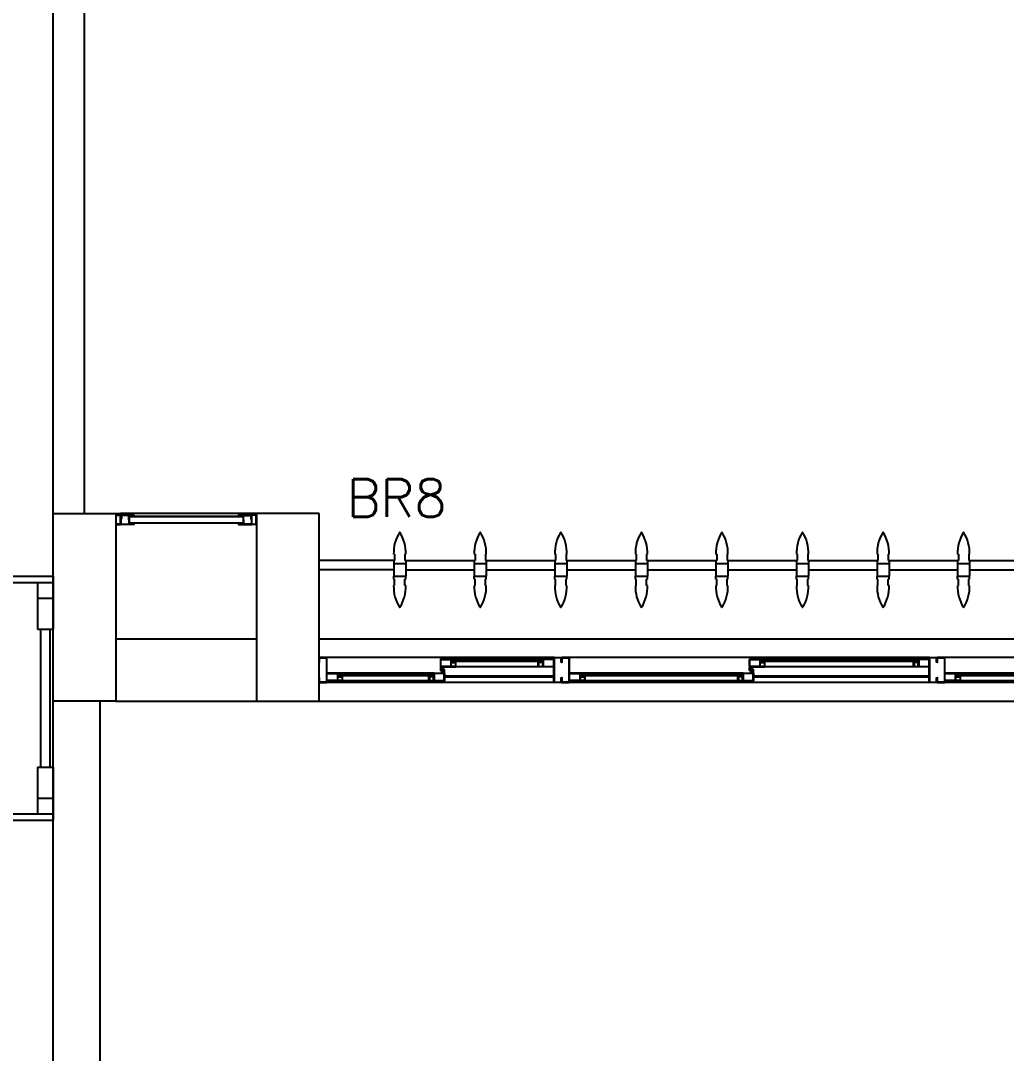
# Model space of a CAD drawing. Header units: millimetres. Extents: x 2128 to 2646, y 1972 to 2207.
# Drawn here: x 2452.107 to 2455.258, y 2111.84 to 2115.14 of the extents above; entities that cross this region are included whole.
import ezdxf

# ---------------------------------------------------------------- set-up
doc = ezdxf.new("R2010")
doc.units = ezdxf.units.MM
for name, color, linetype in [('ar-alambrado', 2, 'Continuous'), ('AR-ALV', 2, 'Continuous'), ('AR-BRISES', 1, 'Continuous'), ('AR-ESQ', 1, 'Continuous'), ('AR-ESTC', 3, 'Continuous'), ('AR-PEITORIL', 1, 'Continuous'), ('BR-PAINEL', 1, 'Continuous'), ('BR-SUPORTE', 1, 'Continuous'), ('BR-TEXTO', 2, 'Continuous'), ('DT-ESQ-BAGUETE-C', 1, 'Continuous'), ('DT-ESQ-BAGUETE-V', 1, 'Continuous'), ('DT-ESQ-CHAPA DOBRADA-V', 1, 'Continuous'), ('DT-ESQ-PERFIL CADEIRA-C', 2, 'Continuous'), ('DT-ESQ-PERFIL CADEIRA-V', 2, 'Continuous'), ('DT-ESQ-PERFIL U SIMPLES-C', 2, 'Continuous'), ('DT-ESQ-PERFIL U-C', 2, 'Continuous'), ('DT-ESQ-PERFIL U-V', 1, 'Continuous'), ('DT-ESQ-VENEZIANA-C', 1, 'Continuous'), ('DT-ESQ-VENEZIANA-V', 1, 'Continuous'), ('DT-ESQ-VIDRO-C', 2, 'Continuous'), ('DT-TXTMOD', 1, 'Continuous'), ('EQUIPAMENTO', 2, 'Continuous')]:
    doc.layers.add(name, color=color, linetype=linetype)
doc.styles.add('S10', font='simplex.shx', dxfattribs={"height": 0.1})
doc.styles.add('S12', font='simplex.shx', dxfattribs={"width": 1.1, "height": 0.12})

# ---------------------------------------------------------------- blocks, each defined once
blk = doc.blocks.new('EF40-P')
at = {"layer": 'DT-ESQ-BAGUETE-C', "ltscale": 0.1}
for points in [[(3.1015, -0.08), (3.115, -0.08), (3.115, -0.0785), (3.102, -0.0785, -0.414214), (3.1015, -0.078), (3.1015, -0.067, -0.414214), (3.102, -0.0665), (3.115, -0.0665), (3.115, -0.065), (3.1015, -0.065, 0.414214), (3.1, -0.0665), (3.1, -0.0785, 0.414214)], [(3.81, -0.08), (3.7965, -0.08), (3.7965, -0.0785), (3.8095, -0.0785, 0.414214), (3.81, -0.078), (3.81, -0.067, 0.414214), (3.8095, -0.0665), (3.7965, -0.0665), (3.7965, -0.065), (3.81, -0.065, -0.414214), (3.8115, -0.0665), (3.8115, -0.0785, -0.414214)], [(4.3015, -0.08), (4.315, -0.08), (4.315, -0.0785), (4.302, -0.0785, -0.414214), (4.3015, -0.078), (4.3015, -0.067, -0.414214), (4.302, -0.0665), (4.315, -0.0665), (4.315, -0.065), (4.3015, -0.065, 0.414214), (4.3, -0.0665), (4.3, -0.0785, 0.414214)], [(4.7975, -0.08), (4.784, -0.08), (4.784, -0.0785), (4.797, -0.0785, 0.414214), (4.7975, -0.078), (4.7975, -0.067, 0.414214), (4.797, -0.0665), (4.784, -0.0665), (4.784, -0.065), (4.7975, -0.065, -0.414214), (4.799, -0.0665), (4.799, -0.0785, -0.414214)], [(5.0765, -0.08), (5.09, -0.08), (5.09, -0.0785), (5.077, -0.0785, -0.414214), (5.0765, -0.078), (5.0765, -0.067, -0.414214), (5.077, -0.0665), (5.09, -0.0665), (5.09, -0.065), (5.0765, -0.065, 0.414214), (5.075, -0.0665), (5.075, -0.0785, 0.414214)], [(3.2485, -0.125), (3.235, -0.125), (3.235, -0.1235), (3.248, -0.1235, 0.414214), (3.2485, -0.123), (3.2485, -0.112, 0.414214), (3.248, -0.1115), (3.235, -0.1115), (3.235, -0.11), (3.2485, -0.11, -0.414214), (3.25, -0.1115), (3.25, -0.1235, -0.414214)], [(3.7265, -0.125), (3.74, -0.125), (3.74, -0.1235), (3.727, -0.1235, -0.414214), (3.7265, -0.123), (3.7265, -0.112, -0.414214), (3.727, -0.1115), (3.74, -0.1115), (3.74, -0.11), (3.7265, -0.11, 0.414214), (3.725, -0.1115), (3.725, -0.1235, 0.414214)], [(4.4485, -0.125), (4.435, -0.125), (4.435, -0.1235), (4.448, -0.1235, 0.414214), (4.4485, -0.123), (4.4485, -0.112, 0.414214), (4.448, -0.1115), (4.435, -0.1115), (4.435, -0.11), (4.4485, -0.11, -0.414214), (4.45, -0.1115), (4.45, -0.1235, -0.414214)], [(4.714, -0.125), (4.7275, -0.125), (4.7275, -0.1235), (4.7145, -0.1235, -0.414214), (4.714, -0.123), (4.714, -0.112, -0.414214), (4.7145, -0.1115), (4.7275, -0.1115), (4.7275, -0.11), (4.714, -0.11, 0.414214), (4.7125, -0.1115), (4.7125, -0.1235, 0.414214)]]:
    blk.add_lwpolyline(points, format="xyb", close=True, dxfattribs=at)
at = {"layer": 'DT-ESQ-BAGUETE-V', "ltscale": 0.1}
for p, q in [((2.61, -0.065), (3.1015, -0.065)), ((3.81, -0.065), (4.3015, -0.065)), ((4.7975, -0.065), (5.0765, -0.065)), ((3.2485, -0.11), (3.7265, -0.11)), ((4.4485, -0.11), (4.714, -0.11))]:
    blk.add_line(p, q, dxfattribs=at)
at = {"layer": 'DT-ESQ-CHAPA DOBRADA-V', "ltscale": 0.1}
for p, q in [((3.2, -0.077), (3.7615, -0.077)), ((3.2, -0.08), (3.7615, -0.08)), ((4.4, -0.077), (4.749, -0.077)), ((4.4, -0.08), (4.749, -0.08))]:
    blk.add_line(p, q, dxfattribs=at)
at = {"layer": 'DT-ESQ-PERFIL CADEIRA-C', "ltscale": 0.1}
for p, q in [((3.15, -0.0885), (3.1015, -0.0885)), ((3.7635, -0.0885), (3.81, -0.0885)), ((4.35, -0.0885), (4.3015, -0.0885)), ((4.751, -0.0885), (4.7975, -0.0885)), ((5.125, -0.0885), (5.0765, -0.0885)), ((3.2, -0.1335), (3.2485, -0.1335)), ((3.773, -0.1335), (3.7265, -0.1335)), ((4.4, -0.1335), (4.4485, -0.1335)), ((4.7605, -0.1335), (4.714, -0.1335))]:
    blk.add_line(p, q, dxfattribs=at)
for points in [[(3.1015, -0.09), (3.15, -0.09), (3.15, -0.0885), (3.115, -0.0885, 0.198912), (3.1161, -0.0881, 0.198913), (3.1165, -0.087), (3.1165, -0.067, -0.414214), (3.117, -0.0665), (3.15, -0.0665), (3.15, -0.065), (3.1165, -0.065, 0.414214), (3.115, -0.0665), (3.115, -0.0785), (3.115, -0.08), (3.115, -0.087), (3.1015, -0.087, 1)], [(3.81, -0.087, -1), (3.81, -0.09), (3.7635, -0.09, -0.414214), (3.7615, -0.088), (3.7615, -0.067, -0.414214), (3.7635, -0.065), (3.795, -0.065, -0.414214), (3.7965, -0.0665), (3.7965, -0.087)], [(4.3015, -0.09), (4.35, -0.09), (4.35, -0.0885), (4.315, -0.0885, 0.198912), (4.3161, -0.0881, 0.198913), (4.3165, -0.087), (4.3165, -0.067, -0.414214), (4.317, -0.0665), (4.35, -0.0665), (4.35, -0.065), (4.3165, -0.065, 0.414214), (4.315, -0.0665), (4.315, -0.0785), (4.315, -0.08), (4.315, -0.087), (4.3015, -0.087, 1)], [(4.7975, -0.087, -1), (4.7975, -0.09), (4.751, -0.09, -0.414214), (4.749, -0.088), (4.749, -0.067, -0.414214), (4.751, -0.065), (4.7825, -0.065, -0.414214), (4.784, -0.0665), (4.784, -0.087)], [(5.0765, -0.09), (5.125, -0.09), (5.125, -0.0885), (5.09, -0.0885, 0.198912), (5.0911, -0.0881, 0.198913), (5.0915, -0.087), (5.0915, -0.067, -0.414214), (5.092, -0.0665), (5.125, -0.0665), (5.125, -0.065), (5.0915, -0.065, 0.414214), (5.09, -0.0665), (5.09, -0.0785), (5.09, -0.08), (5.09, -0.087), (5.0765, -0.087, 1)], [(3.7965, -0.0885, -0.198913), (3.7954, -0.0881, -0.198913), (3.795, -0.087), (3.795, -0.067, 0.414214), (3.7945, -0.0665), (3.7635, -0.0665, 0.414214), (3.763, -0.067), (3.763, -0.088, 0.414214), (3.7635, -0.0885)], [(4.784, -0.0885, -0.198913), (4.7829, -0.0881, -0.198913), (4.7825, -0.087), (4.7825, -0.067, 0.414214), (4.782, -0.0665), (4.751, -0.0665, 0.414214), (4.7505, -0.067), (4.7505, -0.088, 0.414214), (4.751, -0.0885)], [(3.2485, -0.135), (3.2, -0.135), (3.2, -0.1335), (3.235, -0.1335, -0.198912), (3.2339, -0.1331, -0.198913), (3.2335, -0.132), (3.2335, -0.112, 0.414214), (3.233, -0.1115), (3.2, -0.1115), (3.2, -0.11), (3.2335, -0.11, -0.414214), (3.235, -0.1115), (3.235, -0.1235), (3.235, -0.125), (3.235, -0.132), (3.2485, -0.132, -1)], [(3.7265, -0.132, 1), (3.7265, -0.135), (3.773, -0.135, 0.414214), (3.775, -0.133), (3.775, -0.112, 0.414214), (3.773, -0.11), (3.7415, -0.11, 0.414214), (3.74, -0.1115), (3.74, -0.132)], [(3.74, -0.1335, 0.198913), (3.7411, -0.1331, 0.198913), (3.7415, -0.132), (3.7415, -0.112, -0.414214), (3.742, -0.1115), (3.773, -0.1115, -0.414214), (3.7735, -0.112), (3.7735, -0.133, -0.414214), (3.773, -0.1335)], [(4.4485, -0.135), (4.4, -0.135), (4.4, -0.1335), (4.435, -0.1335, -0.198912), (4.4339, -0.1331, -0.198913), (4.4335, -0.132), (4.4335, -0.112, 0.414214), (4.433, -0.1115), (4.4, -0.1115), (4.4, -0.11), (4.4335, -0.11, -0.414214), (4.435, -0.1115), (4.435, -0.1235), (4.435, -0.125), (4.435, -0.132), (4.4485, -0.132, -1)], [(4.714, -0.132, 1), (4.714, -0.135), (4.7605, -0.135, 0.414214), (4.7625, -0.133), (4.7625, -0.112, 0.414214), (4.7605, -0.11), (4.729, -0.11, 0.414214), (4.7275, -0.1115), (4.7275, -0.132)], [(4.7275, -0.1335, 0.198913), (4.7286, -0.1331, 0.198913), (4.729, -0.132), (4.729, -0.112, -0.414214), (4.7295, -0.1115), (4.7605, -0.1115, -0.414214), (4.761, -0.112), (4.761, -0.133, -0.414214), (4.7605, -0.1335)]]:
    blk.add_lwpolyline(points, format="xyb", close=True, dxfattribs=at)
at = {"layer": 'DT-ESQ-PERFIL CADEIRA-V', "ltscale": 0.1}
for p, q in [((2.595, -0.09), (3.1015, -0.09)), ((3.795, -0.09), (4.3015, -0.09)), ((4.7825, -0.09), (5.0765, -0.09)), ((3.2485, -0.135), (3.7265, -0.135)), ((4.4485, -0.135), (4.714, -0.135))]:
    blk.add_line(p, q, dxfattribs=at)
at = {"layer": 'DT-ESQ-PERFIL U SIMPLES-C', "ltscale": 0.1}
for points in [[(3.7635, -0.102), (3.7715, -0.102), (3.7715, -0.1005), (3.7635, -0.1005, -0.414214), (3.763, -0.1), (3.763, -0.092, -0.414214), (3.7635, -0.0915), (3.7715, -0.0915), (3.7715, -0.09), (3.7635, -0.09, 0.414214), (3.7615, -0.092), (3.7615, -0.1, 0.414214)], [(3.773, -0.098), (3.765, -0.098), (3.765, -0.0995), (3.773, -0.0995, -0.414214), (3.7735, -0.1), (3.7735, -0.108, -0.414214), (3.773, -0.1085), (3.765, -0.1085), (3.765, -0.11), (3.773, -0.11, 0.414214), (3.775, -0.108), (3.775, -0.1, 0.414214)], [(4.751, -0.102), (4.759, -0.102), (4.759, -0.1005), (4.751, -0.1005, -0.414214), (4.7505, -0.1), (4.7505, -0.092, -0.414214), (4.751, -0.0915), (4.759, -0.0915), (4.759, -0.09), (4.751, -0.09, 0.414214), (4.749, -0.092), (4.749, -0.1, 0.414214)], [(4.7605, -0.098), (4.7525, -0.098), (4.7525, -0.0995), (4.7605, -0.0995, -0.414214), (4.761, -0.1), (4.761, -0.108, -0.414214), (4.7605, -0.1085), (4.7525, -0.1085), (4.7525, -0.11), (4.7605, -0.11, 0.414214), (4.7625, -0.108), (4.7625, -0.1, 0.414214)]]:
    blk.add_lwpolyline(points, format="xyb", close=True, dxfattribs=at)
at = {"layer": 'DT-ESQ-PERFIL U-C', "ltscale": 0.1}
for points in [[(3.175, -0.0615, 0.414214), (3.1735, -0.06), (3.1515, -0.06, 0.414214), (3.15, -0.0615), (3.15, -0.1385, 0.414214), (3.1515, -0.14), (3.1735, -0.14, 0.414214), (3.175, -0.1385), (3.175, -0.125), (3.1735, -0.125), (3.1735, -0.138, -0.414214), (3.173, -0.1385), (3.152, -0.1385, -0.414214), (3.1515, -0.138), (3.1515, -0.062, -0.414214), (3.152, -0.0615), (3.173, -0.0615, -0.414214), (3.1735, -0.062), (3.1735, -0.075), (3.175, -0.075)], [(3.175, -0.0615, -0.414214), (3.1765, -0.06), (3.1985, -0.06, -0.414214), (3.2, -0.0615), (3.2, -0.1385, -0.414214), (3.1985, -0.14), (3.1765, -0.14, -0.414214), (3.175, -0.1385), (3.175, -0.125), (3.1765, -0.125), (3.1765, -0.138, 0.414214), (3.177, -0.1385), (3.198, -0.1385, 0.414214), (3.1985, -0.138), (3.1985, -0.062, 0.414214), (3.198, -0.0615), (3.177, -0.0615, 0.414214), (3.1765, -0.062), (3.1765, -0.075), (3.175, -0.075)], [(4.375, -0.0615, 0.414214), (4.3735, -0.06), (4.3515, -0.06, 0.414214), (4.35, -0.0615), (4.35, -0.1385, 0.414214), (4.3515, -0.14), (4.3735, -0.14, 0.414214), (4.375, -0.1385), (4.375, -0.125), (4.3735, -0.125), (4.3735, -0.138, -0.414214), (4.373, -0.1385), (4.352, -0.1385, -0.414214), (4.3515, -0.138), (4.3515, -0.062, -0.414214), (4.352, -0.0615), (4.373, -0.0615, -0.414214), (4.3735, -0.062), (4.3735, -0.075), (4.375, -0.075)], [(4.375, -0.0615, -0.414214), (4.3765, -0.06), (4.3985, -0.06, -0.414214), (4.4, -0.0615), (4.4, -0.1385, -0.414214), (4.3985, -0.14), (4.3765, -0.14, -0.414214), (4.375, -0.1385), (4.375, -0.125), (4.3765, -0.125), (4.3765, -0.138, 0.414214), (4.377, -0.1385), (4.398, -0.1385, 0.414214), (4.3985, -0.138), (4.3985, -0.062, 0.414214), (4.398, -0.0615), (4.377, -0.0615, 0.414214), (4.3765, -0.062), (4.3765, -0.075), (4.375, -0.075)], [(5.15, -0.0615, 0.414214), (5.1485, -0.06), (5.1265, -0.06, 0.414214), (5.125, -0.0615), (5.125, -0.1385, 0.414214), (5.1265, -0.14), (5.1485, -0.14, 0.414214), (5.15, -0.1385), (5.15, -0.125), (5.1485, -0.125), (5.1485, -0.138, -0.414214), (5.148, -0.1385), (5.127, -0.1385, -0.414214), (5.1265, -0.138), (5.1265, -0.062, -0.414214), (5.127, -0.0615), (5.148, -0.0615, -0.414214), (5.1485, -0.062), (5.1485, -0.075), (5.15, -0.075)]]:
    blk.add_lwpolyline(points, format="xyb", close=True, dxfattribs=at)
at = {"layer": 'DT-ESQ-PERFIL U-V', "ltscale": 0.1}
for p, q in [((1.9985, -0.06), (3.1515, -0.06)), ((3.1985, -0.06), (4.3515, -0.06)), ((4.3985, -0.06), (5.1265, -0.06)), ((1.9985, -0.14), (3.1515, -0.14)), ((3.1985, -0.14), (4.3515, -0.14)), ((4.3985, -0.14), (5.1265, -0.14))]:
    blk.add_line(p, q, dxfattribs=at)
at = {"layer": 'DT-ESQ-VIDRO-C', "ltscale": 0.1}
for points in [[(3.1125, -0.085), (3.1125, -0.082), (2.599, -0.082), (2.599, -0.085)], [(4.3125, -0.085), (4.3125, -0.082), (3.799, -0.082), (3.799, -0.085)], [(5.0875, -0.085), (5.0875, -0.082), (4.7865, -0.082), (4.7865, -0.085)], [(3.238, -0.13), (3.238, -0.127), (3.737, -0.127), (3.737, -0.13)], [(4.438, -0.13), (4.438, -0.127), (4.7245, -0.127), (4.7245, -0.13)]]:
    blk.add_lwpolyline(points, close=True, dxfattribs=at)
at = {"layer": 'DT-TXTMOD', "ltscale": 0.1, "style": 'S10', "flags": 3}
for tag, p in [('M01', (0.025, -0.28)), ('M02', (0.3253, -0.28)), ('M03', (0.627, -0.28)), ('M04', (0.9288, -0.28)), ('M05', (1.2306, -0.28)), ('M06', (1.5323, -0.28)), ('M07', (1.8341, -0.28)), ('M08', (2.1359, -0.28)), ('M09', (2.4376, -0.28)), ('M10', (2.7394, -0.28)), ('M11', (3.0412, -0.28)), ('M12', (3.3429, -0.28)), ('M13', (3.6447, -0.28)), ('M14', (3.9464, -0.28)), ('M15', (4.2482, -0.28)), ('M16', (4.55, -0.28)), ('M17', (4.8517, -0.28))]:
    blk.add_attdef(tag, p, '', height=0.1, dxfattribs=at)
blk = doc.blocks.new('BR-MODULO8')
at = {"layer": 'BR-PAINEL'}
for p, q in [((-4.9117, 0.27), (-4.9092, 0.27)), ((-4.9092, 0.27), (-4.9092, 0.25)), ((-4.8758, 0.27), (-4.8758, 0.25)), ((-4.8733, 0.27), (-4.8758, 0.27)), ((-4.6542, 0.27), (-4.6517, 0.27)), ((-4.6517, 0.27), (-4.6517, 0.25)), ((-4.6183, 0.27), (-4.6183, 0.25)), ((-4.6158, 0.27), (-4.6183, 0.27)), ((-4.3967, 0.27), (-4.3942, 0.27)), ((-4.3942, 0.27), (-4.3942, 0.25)), ((-4.3608, 0.27), (-4.3608, 0.25)), ((-4.3583, 0.27), (-4.3608, 0.27)), ((-4.1392, 0.27), (-4.1367, 0.27)), ((-4.1367, 0.27), (-4.1367, 0.25)), ((-4.1033, 0.27), (-4.1033, 0.25)), ((-4.1008, 0.27), (-4.1033, 0.27)), ((-3.8817, 0.27), (-3.8792, 0.27)), ((-3.8792, 0.27), (-3.8792, 0.25)), ((-3.8458, 0.27), (-3.8458, 0.25)), ((-3.8433, 0.27), (-3.8458, 0.27)), ((-3.6242, 0.27), (-3.6217, 0.27)), ((-3.6217, 0.27), (-3.6217, 0.25)), ((-3.5883, 0.27), (-3.5883, 0.25)), ((-3.5858, 0.27), (-3.5883, 0.27)), ((-3.3667, 0.27), (-3.3642, 0.27)), ((-3.3642, 0.27), (-3.3642, 0.25)), ((-3.3308, 0.27), (-3.3308, 0.25)), ((-3.3283, 0.27), (-3.3308, 0.27)), ((-3.1092, 0.27), (-3.1067, 0.27)), ((-3.1067, 0.27), (-3.1067, 0.25)), ((-3.0733, 0.27), (-3.0733, 0.25)), ((-3.0708, 0.27), (-3.0733, 0.27)), ((-4.9117, 0.25), (-4.9117, 0.24)), ((-4.9117, 0.25), (-4.9092, 0.25)), ((-4.9117, 0.24), (-4.8733, 0.24)), ((-4.9117, 0.24), (-4.9117, 0.2)), ((-4.8733, 0.25), (-4.8758, 0.25)), ((-4.8733, 0.25), (-4.8733, 0.24)), ((-4.8733, 0.24), (-4.8733, 0.2)), ((-4.6542, 0.25), (-4.6542, 0.24)), ((-4.6542, 0.25), (-4.6517, 0.25)), ((-4.6542, 0.24), (-4.6158, 0.24)), ((-4.6542, 0.24), (-4.6542, 0.2)), ((-4.6158, 0.25), (-4.6183, 0.25)), ((-4.6158, 0.25), (-4.6158, 0.24)), ((-4.6158, 0.24), (-4.6158, 0.2)), ((-4.3967, 0.25), (-4.3967, 0.24)), ((-4.3967, 0.25), (-4.3942, 0.25)), ((-4.3967, 0.24), (-4.3583, 0.24)), ((-4.3967, 0.24), (-4.3967, 0.2)), ((-4.3583, 0.25), (-4.3608, 0.25)), ((-4.3583, 0.25), (-4.3583, 0.24)), ((-4.3583, 0.24), (-4.3583, 0.2)), ((-4.1392, 0.25), (-4.1392, 0.24)), ((-4.1392, 0.25), (-4.1367, 0.25)), ((-4.1392, 0.24), (-4.1008, 0.24)), ((-4.1392, 0.24), (-4.1392, 0.2)), ((-4.1008, 0.25), (-4.1033, 0.25)), ((-4.1008, 0.25), (-4.1008, 0.24)), ((-4.1008, 0.24), (-4.1008, 0.2)), ((-3.8817, 0.25), (-3.8817, 0.24)), ((-3.8817, 0.25), (-3.8792, 0.25)), ((-3.8817, 0.24), (-3.8433, 0.24)), ((-3.8817, 0.24), (-3.8817, 0.2)), ((-3.8433, 0.25), (-3.8458, 0.25)), ((-3.8433, 0.25), (-3.8433, 0.24)), ((-3.8433, 0.24), (-3.8433, 0.2)), ((-3.6242, 0.25), (-3.6242, 0.24)), ((-3.6242, 0.25), (-3.6217, 0.25)), ((-3.6242, 0.24), (-3.5858, 0.24)), ((-3.6242, 0.24), (-3.6242, 0.2)), ((-3.5858, 0.25), (-3.5883, 0.25)), ((-3.5858, 0.25), (-3.5858, 0.24)), ((-3.5858, 0.24), (-3.5858, 0.2)), ((-3.3667, 0.25), (-3.3667, 0.24)), ((-3.3667, 0.25), (-3.3642, 0.25)), ((-3.3667, 0.24), (-3.3283, 0.24)), ((-3.3667, 0.24), (-3.3667, 0.2)), ((-3.3283, 0.25), (-3.3308, 0.25)), ((-3.3283, 0.25), (-3.3283, 0.24)), ((-3.3283, 0.24), (-3.3283, 0.2)), ((-3.1092, 0.25), (-3.1092, 0.24)), ((-3.1092, 0.25), (-3.1067, 0.25)), ((-3.1092, 0.24), (-3.0708, 0.24)), ((-3.1092, 0.24), (-3.1092, 0.2)), ((-3.0708, 0.25), (-3.0733, 0.25)), ((-3.0708, 0.25), (-3.0708, 0.24)), ((-3.0708, 0.24), (-3.0708, 0.2)), ((-4.9117, 0.2), (-4.8733, 0.2)), ((-4.9117, 0.19), (-4.9117, 0.2)), ((-4.8733, 0.19), (-4.8733, 0.2)), ((-4.6542, 0.2), (-4.6158, 0.2)), ((-4.6542, 0.19), (-4.6542, 0.2)), ((-4.6158, 0.19), (-4.6158, 0.2)), ((-4.3967, 0.2), (-4.3583, 0.2)), ((-4.3967, 0.19), (-4.3967, 0.2)), ((-4.3583, 0.19), (-4.3583, 0.2)), ((-4.1392, 0.2), (-4.1008, 0.2)), ((-4.1392, 0.19), (-4.1392, 0.2)), ((-4.1008, 0.19), (-4.1008, 0.2)), ((-3.8817, 0.2), (-3.8433, 0.2)), ((-3.8817, 0.19), (-3.8817, 0.2)), ((-3.8433, 0.19), (-3.8433, 0.2)), ((-3.6242, 0.2), (-3.5858, 0.2)), ((-3.6242, 0.19), (-3.6242, 0.2)), ((-3.5858, 0.19), (-3.5858, 0.2)), ((-3.3667, 0.2), (-3.3283, 0.2)), ((-3.3667, 0.19), (-3.3667, 0.2)), ((-3.3283, 0.19), (-3.3283, 0.2)), ((-3.1092, 0.2), (-3.0708, 0.2)), ((-3.1092, 0.19), (-3.1092, 0.2)), ((-3.0708, 0.19), (-3.0708, 0.2)), ((-4.9117, 0.19), (-4.9092, 0.19)), ((-4.9117, 0.17), (-4.9092, 0.17)), ((-4.9092, 0.17), (-4.9092, 0.19)), ((-4.8733, 0.19), (-4.8758, 0.19)), ((-4.8758, 0.17), (-4.8758, 0.19)), ((-4.8733, 0.17), (-4.8758, 0.17)), ((-4.6542, 0.19), (-4.6517, 0.19)), ((-4.6542, 0.17), (-4.6517, 0.17)), ((-4.6517, 0.17), (-4.6517, 0.19)), ((-4.6158, 0.19), (-4.6183, 0.19)), ((-4.6183, 0.17), (-4.6183, 0.19)), ((-4.6158, 0.17), (-4.6183, 0.17)), ((-4.3967, 0.19), (-4.3942, 0.19)), ((-4.3967, 0.17), (-4.3942, 0.17)), ((-4.3942, 0.17), (-4.3942, 0.19)), ((-4.3583, 0.19), (-4.3608, 0.19)), ((-4.3608, 0.17), (-4.3608, 0.19)), ((-4.3583, 0.17), (-4.3608, 0.17)), ((-4.1392, 0.19), (-4.1367, 0.19)), ((-4.1392, 0.17), (-4.1367, 0.17)), ((-4.1367, 0.17), (-4.1367, 0.19)), ((-4.1008, 0.19), (-4.1033, 0.19)), ((-4.1033, 0.17), (-4.1033, 0.19)), ((-4.1008, 0.17), (-4.1033, 0.17)), ((-3.8817, 0.19), (-3.8792, 0.19)), ((-3.8817, 0.17), (-3.8792, 0.17)), ((-3.8792, 0.17), (-3.8792, 0.19)), ((-3.8433, 0.19), (-3.8458, 0.19)), ((-3.8458, 0.17), (-3.8458, 0.19)), ((-3.8433, 0.17), (-3.8458, 0.17)), ((-3.6242, 0.19), (-3.6217, 0.19)), ((-3.6242, 0.17), (-3.6217, 0.17)), ((-3.6217, 0.17), (-3.6217, 0.19)), ((-3.5858, 0.19), (-3.5883, 0.19)), ((-3.5883, 0.17), (-3.5883, 0.19)), ((-3.5858, 0.17), (-3.5883, 0.17)), ((-3.3667, 0.19), (-3.3642, 0.19)), ((-3.3667, 0.17), (-3.3642, 0.17)), ((-3.3642, 0.17), (-3.3642, 0.19)), ((-3.3283, 0.19), (-3.3308, 0.19)), ((-3.3308, 0.17), (-3.3308, 0.19)), ((-3.3283, 0.17), (-3.3308, 0.17)), ((-3.1092, 0.19), (-3.1067, 0.19)), ((-3.1092, 0.17), (-3.1067, 0.17)), ((-3.1067, 0.17), (-3.1067, 0.19)), ((-3.0708, 0.19), (-3.0733, 0.19)), ((-3.0733, 0.17), (-3.0733, 0.19)), ((-3.0708, 0.17), (-3.0733, 0.17))]:
    blk.add_line(p, q, dxfattribs=at)
for centre, radius, start, end in [((-4.7867, 0.2739), 0.1251, 148.4721, 181.772), ((-4.8925, 0.3387), 0.001, 37.1012, 142.8988), ((-4.9983, 0.2739), 0.1251, 358.228, 31.5279), ((-4.5292, 0.2739), 0.1251, 148.4721, 181.772), ((-4.635, 0.3387), 0.001, 37.1012, 142.8988), ((-4.7408, 0.2739), 0.1251, 358.228, 31.5279), ((-4.2717, 0.2739), 0.1251, 148.4721, 181.772), ((-4.3775, 0.3387), 0.001, 37.1012, 142.8988), ((-4.4833, 0.2739), 0.1251, 358.228, 31.5279), ((-4.0142, 0.2739), 0.1251, 148.4721, 181.772), ((-4.12, 0.3387), 0.001, 37.1012, 142.8988), ((-4.2258, 0.2739), 0.1251, 358.228, 31.5279), ((-3.7567, 0.2739), 0.1251, 148.4721, 181.772), ((-3.8625, 0.3387), 0.001, 37.1012, 142.8988), ((-3.9683, 0.2739), 0.1251, 358.228, 31.5279), ((-3.4992, 0.2739), 0.1251, 148.4721, 181.772), ((-3.605, 0.3387), 0.001, 37.1012, 142.8988), ((-3.7108, 0.2739), 0.1251, 358.228, 31.5279), ((-3.2417, 0.2739), 0.1251, 148.4721, 181.772), ((-3.3475, 0.3387), 0.001, 37.1012, 142.8988), ((-3.4533, 0.2739), 0.1251, 358.228, 31.5279), ((-2.9842, 0.2739), 0.1251, 148.4721, 181.772), ((-3.09, 0.3387), 0.001, 37.1012, 142.8988), ((-3.1958, 0.2739), 0.1251, 358.228, 31.5279), ((-4.7867, 0.1661), 0.1251, 178.228, 211.5279), ((-4.9983, 0.1661), 0.1251, 328.4721, 1.772), ((-4.5292, 0.1661), 0.1251, 178.228, 211.5279), ((-4.7408, 0.1661), 0.1251, 328.4721, 1.772), ((-4.2717, 0.1661), 0.1251, 178.228, 211.5279), ((-4.4833, 0.1661), 0.1251, 328.4721, 1.772), ((-4.0142, 0.1661), 0.1251, 178.228, 211.5279), ((-4.2258, 0.1661), 0.1251, 328.4721, 1.772), ((-3.7567, 0.1661), 0.1251, 178.228, 211.5279), ((-3.9683, 0.1661), 0.1251, 328.4721, 1.772), ((-3.4992, 0.1661), 0.1251, 178.228, 211.5279), ((-3.7108, 0.1661), 0.1251, 328.4721, 1.772), ((-3.2417, 0.1661), 0.1251, 178.228, 211.5279), ((-3.4533, 0.1661), 0.1251, 328.4721, 1.772), ((-2.9842, 0.1661), 0.1251, 178.228, 211.5279), ((-3.1958, 0.1661), 0.1251, 328.4721, 1.772), ((-4.8925, 0.1013), 0.001, 217.1012, 322.8988), ((-4.635, 0.1013), 0.001, 217.1012, 322.8988), ((-4.3775, 0.1013), 0.001, 217.1012, 322.8988), ((-4.12, 0.1013), 0.001, 217.1012, 322.8988), ((-3.8625, 0.1013), 0.001, 217.1012, 322.8988), ((-3.605, 0.1013), 0.001, 217.1012, 322.8988), ((-3.3475, 0.1013), 0.001, 217.1012, 322.8988), ((-3.09, 0.1013), 0.001, 217.1012, 322.8988)]:
    blk.add_arc(centre, radius, start, end, dxfattribs=at)
at = {"layer": 'BR-SUPORTE'}
for p, q in [((-4.9117, 0.25), (-5.15, 0.25)), ((-4.8733, 0.25), (-4.6517, 0.25)), ((-4.6158, 0.25), (-4.3942, 0.25)), ((-4.3583, 0.25), (-4.1367, 0.25)), ((-4.1008, 0.25), (-3.8792, 0.25)), ((-3.8433, 0.25), (-3.6217, 0.25)), ((-3.5858, 0.25), (-3.3642, 0.25)), ((-3.3283, 0.25), (-3.1067, 0.25)), ((-3.0708, 0.25), (-2.8492, 0.25)), ((-4.9117, 0.22), (-5.15, 0.22)), ((-4.8733, 0.22), (-4.6542, 0.22)), ((-4.6158, 0.22), (-4.3967, 0.22)), ((-4.3583, 0.22), (-4.1392, 0.22)), ((-4.1008, 0.22), (-3.8817, 0.22)), ((-3.8433, 0.22), (-3.6242, 0.22)), ((-3.5858, 0.22), (-3.3667, 0.22)), ((-3.3283, 0.22), (-3.1092, 0.22)), ((-3.0708, 0.22), (-2.8517, 0.22))]:
    blk.add_line(p, q, dxfattribs=at)
blk = doc.blocks.new('EF01C-P')
at = {"layer": 'DT-ESQ-BAGUETE-C', "ltscale": 0.1}
for points in [[(0.0015, 0.035), (0.015, 0.035), (0.015, 0.0335), (0.0015, 0.0335), (0.0015, 0.005), (0.015, 0.005), (0.015, 0.0035), (0.0015, 0.0035, -0.414214), (0, 0.005), (0, 0.0335, -0.414214)], [(0.4485, 0.035), (0.435, 0.035), (0.435, 0.0335), (0.4485, 0.0335), (0.4485, 0.005), (0.435, 0.005), (0.435, 0.0035), (0.4485, 0.0035, 0.414214), (0.45, 0.005), (0.45, 0.0335, 0.414214)]]:
    blk.add_lwpolyline(points, format="xyb", close=True, dxfattribs=at)
at = {"layer": 'DT-ESQ-PERFIL CADEIRA-C', "ltscale": 0.1}
for points in [[(0.01, 0.0015), (0.01, 0.003), (0.0015, 0.003, 1), (0.0015, 0), (0.015, 0, 0.414214), (0.0165, 0.0015), (0.0165, 0.0335), (0.043, 0.0335)], [(0.043, 0.0065), (0.018, 0.0065), (0.018, 0.0165), (0.0165, 0.0165), (0.0165, 0.0065, 0.414214), (0.018, 0.005), (0.043, 0.005), (0.0565, 0.005, 1), (0.0565, 0.008), (0.043, 0.008), (0.043, 0.02), (0.043, 0.032), (0.0565, 0.032, 1), (0.0565, 0.035), (0.043, 0.035), (0.0165, 0.035, 0.414214), (0.015, 0.0335), (0.015, 0.0015), (0.0015, 0.0015)], [(0.0415, 0.02), (0.0415, 0.032, -0.414214), (0.043, 0.0335), (0.0565, 0.0335)], [(0.407, 0.0065), (0.432, 0.0065), (0.432, 0.0165), (0.4335, 0.0165), (0.4335, 0.0065, -0.414214), (0.432, 0.005), (0.407, 0.005), (0.3935, 0.005, -1), (0.3935, 0.008), (0.407, 0.008), (0.407, 0.02), (0.407, 0.032), (0.3935, 0.032, -1), (0.3935, 0.035), (0.407, 0.035), (0.4335, 0.035, -0.414214), (0.435, 0.0335), (0.435, 0.0015), (0.4485, 0.0015)], [(0.4085, 0.02), (0.4085, 0.032, 0.414214), (0.407, 0.0335), (0.3935, 0.0335)], [(0.44, 0.0015), (0.44, 0.003), (0.4485, 0.003, -1), (0.4485, 0), (0.435, 0, -0.414214), (0.4335, 0.0015), (0.4335, 0.0335), (0.407, 0.0335)], [(0.0415, 0.02), (0.0415, 0.008, 0.414214), (0.043, 0.0065), (0.0565, 0.0065)], [(0.4085, 0.02), (0.4085, 0.008, -0.414214), (0.407, 0.0065), (0.3935, 0.0065)]]:
    blk.add_lwpolyline(points, format="xyb", dxfattribs=at)
at = {"layer": 'DT-ESQ-PERFIL CADEIRA-V', "ltscale": 0.1}
blk.add_line((0.015, 0), (0.435, 0), dxfattribs=at)
at = {"layer": 'DT-ESQ-VENEZIANA-C', "ltscale": 0.1}
for p, q in [((0.043, 0.0105), (0.407, 0.0105)), ((0.043, 0.009), (0.407, 0.009))]:
    blk.add_line(p, q, dxfattribs=at)
at = {"layer": 'DT-ESQ-VENEZIANA-V', "ltscale": 0.1}
blk.add_line((0.043, 0.031), (0.407, 0.031), dxfattribs=at)
at = {"layer": 'DT-TXTMOD', "ltscale": 0.1, "style": 'S10', "flags": 3}
blk.add_attdef('EF01C', (0.0208, -0.14), '', height=0.1, dxfattribs=at)
blk = doc.blocks.new('escada tipo marinheiro')
at = {"layer": 'EQUIPAMENTO'}
for p, q in [((-0.3382, 0.0101), (-0.05, 0.0101)), ((-0.05, 0.0101), (-0.05, -0.16)), ((-0.3405, -0.01), (-0.05, -0.01)), ((-0.1, -0.01), (-0.1, -0.16)), ((-0.1, -0.06), (-0.05, -0.06)), ((-0.1, -0.16), (-0.05, -0.16)), ((-0.09, -0.6), (-0.09, -0.16)), ((-0.06, -0.6), (-0.06, -0.16)), ((-0.1, -0.6), (-0.05, -0.6)), ((-0.1, -0.6), (-0.1, -0.75)), ((-0.05, -0.6), (-0.05, -0.77)), ((-0.1, -0.7), (-0.05, -0.7)), ((-0.3405, -0.75), (-0.05, -0.75)), ((-0.3382, -0.77), (-0.05, -0.77))]:
    blk.add_line(p, q, dxfattribs=at)
for radius, start, end in [(0.4, 77.1777, 282.8223), (0.38, 76.8427, 283.1573)]:
    blk.add_arc((-0.427, -0.38), radius, start, end, dxfattribs=at)

msp = doc.modelspace()

# ---------------------------------------------------------------- linework, layer by layer
at = {"layer": 'ar-alambrado'}
for p, q in [((2452.3115, 2113.5651), (2452.3115, 2143.5651)), ((2452.2115, 2113.5651), (2452.2115, 2143.4651))]:
    msp.add_line(p, q, dxfattribs=at)
at = {"layer": 'AR-ALV'}
for p, q in [((2452.4115, 2113.1651), (2452.8615, 2113.1651)), ((2452.2115, 2105.2401), (2452.2115, 2112.9651)), ((2452.3615, 2105.2401), (2452.3615, 2112.9651)), ((2452.4115, 2112.9651), (2452.8615, 2112.9651))]:
    msp.add_line(p, q, dxfattribs=at)
at = {"layer": 'AR-ESTC'}
for p, q in [((2452.2115, 2112.9651), (2452.2115, 2113.5651)), ((2452.2115, 2113.5651), (2452.4115, 2113.5651)), ((2452.4115, 2113.5651), (2452.4115, 2112.9651)), ((2453.0615, 2113.5651), (2452.8615, 2113.5651)), ((2452.8615, 2113.5651), (2452.8615, 2112.9651)), ((2453.0615, 2112.9651), (2453.0615, 2113.5651)), ((2452.4115, 2112.9651), (2452.2115, 2112.9651)), ((2452.8615, 2112.9651), (2453.0615, 2112.9651))]:
    msp.add_line(p, q, dxfattribs=at)
at = {"layer": 'AR-PEITORIL'}
for p, q in [((2453.0615, 2113.1651), (2458.2115, 2113.1651)), ((2453.0615, 2112.9651), (2458.2115, 2112.9651))]:
    msp.add_line(p, q, dxfattribs=at)

# ---------------------------------------------------------------- block references
at = {"layer": 'AR-BRISES'}
ref = msp.add_blockref('BR-MODULO8', (2458.2115, 2113.1651), dxfattribs=at)
ref.add_attrib('BR', 'BR8', (2453.1499, 2113.5547), dxfattribs={"layer": 'BR-TEXTO', "height": 0.12, "style": 'S12'})
at = {"layer": 'AR-ESQ', "rotation": 180}
for name, p in [('EF01C-P', (2452.8615, 2113.5651)), ('EF40-P', (2458.2115, 2112.9651))]:
    msp.add_blockref(name, p, dxfattribs=at)
at = {"layer": 'EQUIPAMENTO'}
msp.add_blockref('escada tipo marinheiro', (2452.2615, 2113.3551), dxfattribs=at)

doc.saveas('drawing.dxf')
